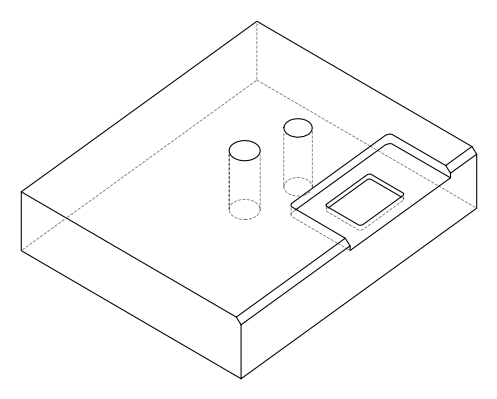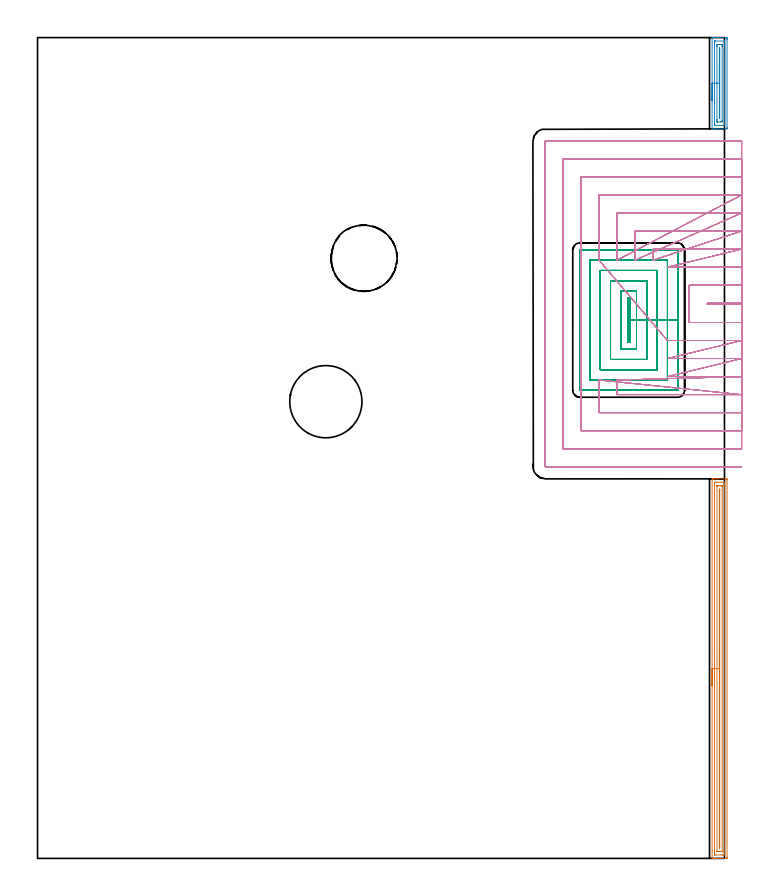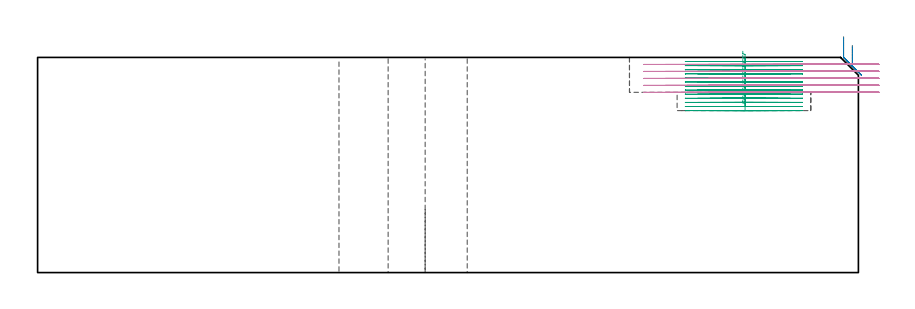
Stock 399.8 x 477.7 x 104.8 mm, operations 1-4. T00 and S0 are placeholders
(PLAN: 6 operations, 4 tool changes, 78.7 min)
(1 AREA_MILL | FG_CHAMFER_SURFACE | UGT0205_001 | 7.23 min | 8556 mm3)
(2 AREA_MILL_1 | FG_CHAMFER_SURFACE_1 | UGT0205_001 | 1.86 min | 2202 mm3)
(3 MILL_RECTANGULAR_POCKET | POCKET_RECTANGULAR_STRAIGHT | UGT0201_007 | Follow Part, ap 2, ae 75% | 26.83 min | 151058 mm3)
(4 MILL_SLOT | SLOT_PARTIAL_RECTANGULAR | UGT0201_103 | Follow Part, ap 3.5, ae 75% | 36.51 min | 286216 mm3)
(5 MILL_THROUGH_HOLE_FROM_SOLID_MATERIAL | STEP1HOLE_1 | UGT0201_018 | Circular | 5.79 min | 121981 mm3)
(6 INDEXABLE_INSERT_DRILL_THROUGH_HOLE_FROM_SOLID | STEP1HOLE | NXT0302_036 | 0.44 min | 145099 mm3)
(TOOL UGT0205_001 | Chamfer Mill 20 x 3 x 45 deg. | D20 FL50 Z2)
(TOOL UGT0201_007 | End Mill 8 mm | D8 FL19 Z4)
(TOOL UGT0201_103 | End Mill 14 mm | D14 FL19 Z2)
(TOOL UGT0201_018 | End mill 30 mm | D30 FL50 Z4)
(TOOL NXT0302_036 | Index. Insert Drill 42mm [880-D4200L50-05] | D42 PA176 FL210 Z2)
(OP 1 AREA_MILL)
G17 G21 G94 G90
T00 M6
G54
G17 G0 G90 X392.6 Y100.45 S1061 M3
G43 Z114.8 H0
G94 G1 Y100.488 Z113.928 F250.
Y100.602 Z113.063
Y100.791 Z112.212
Y101.053 Z111.38
Y101.387 Z110.574
Y101.79 Z109.8
Y102.259 Z109.064
Y102.79 Z108.372
Y103.379 Z107.729
Y104.022 Z107.14
Y104.714 Z106.608
Y105.45 Z106.14
Y106.224 Z105.737
Y107.03 Z105.403
Y107.862 Z105.141
Y108.714 Z104.952
Y109.578 Z104.838
Y110.45 Z104.8
Y220.734
X392.602 Y220.89 Z104.788
X392.747 Y220.898 Z104.645
X392.898 Y220.9 Z104.501
X393.223 Z104.176
X393.878 Z103.517
X395.083 Z102.314
X395.633 Z101.761
X400.625 Z96.773
X400.9 Y220.897 Z96.497
X401.292 Y220.89 Z96.105
X401.296 Y220.69 Z96.102
X401.299 Y220.287 Z96.101
Y0.613
X401.296 Y0.21 Z96.102
X401.292 Y0.01 Z96.105
X400.9 Y0. Z96.497
X395.633 Z101.761
X395.083 Z102.314
X394.756 Z102.64
X394.205 Z103.191
X393.878 Z103.517
X392.898 Z104.501
X392.747 Y0.002 Z104.645
X392.602 Y0.01 Z104.788
X392.6 Y0.166 Z104.8
Y110.45
X394.014 Z103.386
X394.015 Y218.361 Z103.385
X394.016 Y218.501 Z103.384
X394.021 Y218.869 Z103.379
X394.373 Y218.891 Z103.027
X394.756 Y218.896 Z102.644
X395.242 Y218.9 Z102.158
X399.631 Z97.769
X399.813 Y218.897 Z97.587
X399.843 Y218.895 Z97.557
X399.871 Y218.891 Z97.529
X399.879 Y218.854 Z97.521
X399.884 Y218.642 Z97.516
X399.885 Y218.501 Z97.515
X399.886 Y217.747 Z97.514
X399.885 Y2.539 Z97.515
X399.884 Y2.399 Z97.516
X399.879 Y2.031 Z97.521
X399.527 Y2.009 Z97.873
X399.144 Y2.004 Z98.256
X398.658 Y2. Z98.742
X394.269 Z103.131
X394.087 Y2.003 Z103.313
X394.057 Y2.005 Z103.343
X394.029 Y2.009 Z103.371
X394.021 Y2.046 Z103.379
X394.016 Y2.258 Z103.384
X394.015 Y2.399 Z103.385
X394.014 Y3.153 Z103.386
Y110.45
X395.428 Z101.972
X395.429 Y216.715 Z101.971
X395.431 Y216.819 Z101.969
X395.433 Y216.87 Z101.967
X395.435 Y216.888 Z101.965
X395.458 Y216.894 Z101.942
X395.633 Y216.897 Z101.767
X396.33 Y216.9 Z101.07
X397.207 Z100.193
X398.085 Z99.315
X398.267 Y216.897 Z99.133
X398.448 Y216.891 Z98.952
X398.465 Y216.889 Z98.935
X398.467 Y216.876 Z98.933
X398.47 Y216.84 Z98.93
X398.471 Y216.785 Z98.929
X398.472 Y216.715 Z98.928
X398.471 Y4.185 Z98.929
X398.469 Y4.081 Z98.931
X398.467 Y4.03 Z98.933
X398.465 Y4.012 Z98.935
X398.442 Y4.006 Z98.958
X398.267 Y4.003 Z99.133
X397.57 Y4. Z99.83
X396.693 Z100.707
X395.815 Z101.585
X395.633 Y4.003 Z101.767
X395.452 Y4.009 Z101.948
X395.435 Y4.011 Z101.965
X395.433 Y4.024 Z101.967
X395.43 Y4.06 Z101.97
X395.429 Y4.115 Z101.971
X395.428 Y4.185 Z101.972
Y110.45
X396.843 Z100.557
X396.844 Y214.591 Z100.556
X396.846 Y214.701 Z100.554
X396.854 Y214.89 Z100.546
X396.95 Y214.892 Z100.45
X397.046 Y214.89 Z100.354
X397.054 Y214.701 Z100.346
X397.056 Y214.592 Z100.344
X397.057 Y214.374 Z100.343
Y214.036
Y6.645
X397.056 Y6.309 Z100.344
X397.054 Y6.199 Z100.346
X397.046 Y6.01 Z100.354
X396.95 Y6.008 Z100.45
X396.854 Y6.01 Z100.546
X396.846 Y6.199 Z100.554
X396.844 Y6.308 Z100.556
X396.843 Y6.526 Z100.557
Y6.864
Y110.45
Y111.322 Z100.595
Y112.187 Z100.709
Y113.038 Z100.898
Y113.87 Z101.16
Y114.676 Z101.494
Y115.45 Z101.897
Y116.186 Z102.366
Y116.878 Z102.897
Y117.521 Z103.486
Y118.11 Z104.129
Y118.642 Z104.822
Y119.11 Z105.557
Y119.513 Z106.331
Y119.847 Z107.137
Y120.109 Z107.969
Y120.298 Z108.821
Y120.412 Z109.686
Y120.45 Z110.557
G0 Z114.8
M5
M2
(OP 2 AREA_MILL_1)
G17 G21 G94 G90
T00 M6
G54
G17 G0 G90 X392.6 Y441.15 S1061 M3
G43 Z114.8 H0
G94 G1 Y441.188 Z113.928 F250.
Y441.302 Z113.063
Y441.491 Z112.212
Y441.753 Z111.38
Y442.087 Z110.574
Y442.49 Z109.8
Y442.959 Z109.064
Y443.49 Z108.372
Y444.079 Z107.729
Y444.722 Z107.14
Y445.414 Z106.608
Y446.15 Z106.14
Y446.924 Z105.737
Y447.73 Z105.403
Y448.562 Z105.141
Y449.414 Z104.952
Y450.278 Z104.838
Y451.15 Z104.8
Y477.521
X392.602 Y477.69 Z104.788
X392.758 Y477.698 Z104.634
X392.921 Y477.7 Z104.479
X393.174 Z104.225
X393.878 Z103.517
X395.107 Z102.289
X395.633 Z101.761
X396.248 Z101.147
X400.637 Z96.76
X400.9 Y477.697 Z96.497
X401.292 Y477.69 Z96.105
X401.297 Y477.478 Z96.102
X401.3 Y477.074 Z96.1
Y476.667
X401.299 Y425.226 Z96.101
X401.297 Y424.822 Z96.102
X401.292 Y424.61 Z96.105
X400.9 Y424.6 Z96.497
X395.633 Z101.761
X394.23 Z103.167
X393.878 Z103.517
X392.921 Z104.479
X392.758 Y424.602 Z104.634
X392.602 Y424.61 Z104.789
X392.6 Y424.779 Z104.8
Y451.15
X394.014 Z103.386
Y475.286
X394.016 Y475.663 Z103.384
X394.018 Y475.685 Z103.382
X394.02 Y475.689 Z103.38
X394.034 Y475.693 Z103.366
X394.105 Y475.698 Z103.295
X394.214 Y475.699 Z103.186
X394.349 Y475.7 Z103.051
X399.616 Z97.784
X399.811 Y475.697 Z97.589
X399.845 Y475.695 Z97.555
X399.876 Y475.691 Z97.524
X399.879 Y475.646 Z97.521
X399.884 Y475.427 Z97.516
X399.885 Y475.286 Z97.515
X399.886 Y474.531 Z97.514
Y427.014
X399.884 Y426.637 Z97.516
X399.882 Y426.615 Z97.518
X399.88 Y426.611 Z97.52
X399.867 Y426.607 Z97.533
X399.795 Y426.602 Z97.605
X399.686 Y426.601 Z97.714
X399.551 Y426.6 Z97.849
X394.284 Z103.116
X394.089 Y426.603 Z103.311
X394.055 Y426.605 Z103.345
X394.024 Y426.609 Z103.376
X394.021 Y426.654 Z103.379
X394.016 Y426.873 Z103.384
X394.015 Y427.014 Z103.385
X394.014 Y427.769 Z103.386
Y451.15
X395.428 Z101.972
X395.429 Y472.604 Z101.971
X395.43 Y472.812 Z101.97
X395.436 Y473.498 Z101.964
X395.442 Y473.693 Z101.958
X396.511 Y473.7 Z100.889
X398.07 Y473.699 Z99.33
X398.267 Y473.695 Z99.133
X398.458 Y473.69 Z98.942
X398.465 Y473.498 Z98.935
X398.468 Y473.293 Z98.932
X398.471 Y472.604 Z98.929
X398.472 Y472.396 Z98.928
X398.471 Y429.696 Z98.929
X398.47 Y429.488 Z98.93
X398.465 Y428.802 Z98.935
X398.458 Y428.607 Z98.942
X397.389 Y428.6 Z100.011
X395.83 Y428.601 Z101.57
X395.633 Y428.605 Z101.767
X395.442 Y428.61 Z101.958
X395.435 Y428.802 Z101.965
X395.432 Y429.007 Z101.968
X395.429 Y429.696 Z101.971
X395.428 Y429.904 Z101.972
Y451.15
X396.843 Z100.557
Y471.372
X396.845 Y471.482 Z100.555
X396.85 Y471.69 Z100.55
X396.95 Y471.692 Z100.45
X397.05 Y471.69 Z100.35
X397.055 Y471.482 Z100.345
X397.057 Y471.373 Z100.343
Y430.928
X397.055 Y430.818 Z100.345
X397.05 Y430.61 Z100.35
X396.95 Y430.608 Z100.45
X396.85 Y430.61 Z100.55
X396.845 Y430.818 Z100.555
X396.843 Y430.927 Z100.557
Y451.15
Y452.022 Z100.595
Y452.887 Z100.709
Y453.738 Z100.898
Y454.57 Z101.16
Y455.376 Z101.494
Y456.15 Z101.897
Y456.886 Z102.366
Y457.578 Z102.897
Y458.221 Z103.486
Y458.81 Z104.129
Y459.342 Z104.822
Y459.81 Z105.557
Y460.213 Z106.331
Y460.547 Z107.137
Y460.809 Z107.969
Y460.998 Z108.821
Y461.112 Z109.686
Y461.15 Z110.557
G0 Z114.8
M5
M2
(OP 3 MILL_RECTANGULAR_POCKET)
G17 G21 G94 G90
T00 M6
G54
G17 G0 G90 X343.5 Y305.032 S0 M3
G43 Z114.8 H0
Z107.8
G94 G1 Y300.4 Z106.559 F250.
X344.6 Z106.264
Y313.3 Z102.808
Y326.2 F500.
X343.5
Y300.4
X344.6
Y313.3
X348.6
Y330.2
X339.5
Y296.4
X348.6
Y313.3
X354.6
Y336.2
X333.5
Y290.4
X354.6
Y313.3
X360.6
Y342.2
X327.5
Y284.4
X360.6
Y313.3
X366.6
Y348.2
X321.5
Y278.4
X366.6
Y313.3
X372.6
Y354.1
X372.595 Y354.155
X372.555 Y354.195
X372.5 Y354.2
X315.6
X315.545 Y354.195
X315.505 Y354.155
X315.5 Y354.1
Y272.5
X315.505 Y272.445
X315.545 Y272.405
X315.6 Y272.4
X372.5
X372.555 Y272.405
X372.595 Y272.445
X372.6 Y272.5
Y313.3
Y314.3
G0 X343.5 Y305.032 Z105.808
G1 Y300.4 Z104.567 F250.
X344.6 Z104.272
Y313.3 Z100.815
Y326.2 F500.
X343.5
Y300.4
X344.6
Y313.3
X348.6
Y330.2
X339.5
Y296.4
X348.6
Y313.3
X354.6
Y336.2
X333.5
Y290.4
X354.6
Y313.3
X360.6
Y342.2
X327.5
Y284.4
X360.6
Y313.3
X366.6
Y348.2
X321.5
Y278.4
X366.6
Y313.3
X372.6
Y354.1
X372.595 Y354.155
X372.555 Y354.195
X372.5 Y354.2
X315.6
X315.545 Y354.195
X315.505 Y354.155
X315.5 Y354.1
Y272.5
X315.505 Y272.445
X315.545 Y272.405
X315.6 Y272.4
X372.5
X372.555 Y272.405
X372.595 Y272.445
X372.6 Y272.5
Y313.3
Y314.3
G0 X343.5 Y305.032 Z103.815
G1 Y300.4 Z102.574 F250.
X344.6 Z102.28
Y313.3 Z98.823
Y326.2 F500.
X343.5
Y300.4
X344.6
Y313.3
X348.6
Y330.2
X339.5
Y296.4
X348.6
Y313.3
X354.6
Y336.2
X333.5
Y290.4
X354.6
Y313.3
X360.6
Y342.2
X327.5
Y284.4
X360.6
Y313.3
X366.6
Y348.2
X321.5
Y278.4
X366.6
Y313.3
X372.6
Y354.1
X372.595 Y354.155
X372.555 Y354.195
X372.5 Y354.2
X315.6
X315.545 Y354.195
X315.505 Y354.155
X315.5 Y354.1
Y272.5
X315.505 Y272.445
X315.545 Y272.405
X315.6 Y272.4
X372.5
X372.555 Y272.405
X372.595 Y272.445
X372.6 Y272.5
Y313.3
Y314.3
G0 X343.5 Y305.032 Z101.823
G1 Y300.4 Z100.582 F250.
X344.6 Z100.287
Y313.3 Z96.831
Y326.2 F500.
X343.5
Y300.4
X344.6
Y313.3
X348.6
Y330.2
X339.5
Y296.4
X348.6
Y313.3
X354.6
Y336.2
X333.5
Y290.4
X354.6
Y313.3
X360.6
Y342.2
X327.5
Y284.4
X360.6
Y313.3
X366.6
Y348.2
X321.5
Y278.4
X366.6
Y313.3
X372.6
Y354.1
X372.595 Y354.155
X372.555 Y354.195
X372.5 Y354.2
X315.6
X315.545 Y354.195
X315.505 Y354.155
X315.5 Y354.1
Y272.5
X315.505 Y272.445
X315.545 Y272.405
X315.6 Y272.4
X372.5
X372.555 Y272.405
X372.595 Y272.445
X372.6 Y272.5
Y313.3
Y314.3
G0 X343.5 Y305.032 Z99.831
G1 Y300.4 Z98.59 F250.
X344.6 Z98.295
Y313.3 Z94.838
Y326.2 F500.
X343.5
Y300.4
X344.6
Y313.3
X348.6
Y330.2
X339.5
Y296.4
X348.6
Y313.3
X354.6
Y336.2
X333.5
Y290.4
X354.6
Y313.3
X360.6
Y342.2
X327.5
Y284.4
X360.6
Y313.3
X366.6
Y348.2
X321.5
Y278.4
X366.6
Y313.3
X372.6
Y354.1
X372.595 Y354.155
X372.555 Y354.195
X372.5 Y354.2
X315.6
X315.545 Y354.195
X315.505 Y354.155
X315.5 Y354.1
Y272.5
X315.505 Y272.445
X315.545 Y272.405
X315.6 Y272.4
X372.5
X372.555 Y272.405
X372.595 Y272.445
X372.6 Y272.5
Y313.3
Y314.3
G0 X343.5 Y305.032 Z97.838
G1 Y300.4 Z96.597 F250.
X344.6 Z96.303
Y313.3 Z92.846
Y326.2 F500.
X343.5
Y300.4
X344.6
Y313.3
X348.6
Y330.2
X339.5
Y296.4
X348.6
Y313.3
X354.6
Y336.2
X333.5
Y290.4
X354.6
Y313.3
X360.6
Y342.2
X327.5
Y284.4
X360.6
Y313.3
X366.6
Y348.2
X321.5
Y278.4
X366.6
Y313.3
X372.6
Y354.1
X372.595 Y354.155
X372.555 Y354.195
X372.5 Y354.2
X315.6
X315.545 Y354.195
X315.505 Y354.155
X315.5 Y354.1
Y272.5
X315.505 Y272.445
X315.545 Y272.405
X315.6 Y272.4
X372.5
X372.555 Y272.405
X372.595 Y272.445
X372.6 Y272.5
Y313.3
Y314.3
G0 X343.5 Y305.032 Z95.846
G1 Y300.4 Z94.605 F250.
X344.6 Z94.31
Y313.3 Z90.854
Y326.2 F500.
X343.5
Y300.4
X344.6
Y313.3
X348.6
Y330.2
X339.5
Y296.4
X348.6
Y313.3
X354.6
Y336.2
X333.5
Y290.4
X354.6
Y313.3
X360.6
Y342.2
X327.5
Y284.4
X360.6
Y313.3
X366.6
Y348.2
X321.5
Y278.4
X366.6
Y313.3
X372.6
Y354.1
X372.595 Y354.155
X372.555 Y354.195
X372.5 Y354.2
X315.6
X315.545 Y354.195
X315.505 Y354.155
X315.5 Y354.1
Y272.5
X315.505 Y272.445
X315.545 Y272.405
X315.6 Y272.4
X372.5
X372.555 Y272.405
X372.595 Y272.445
X372.6 Y272.5
Y313.3
Y314.3
G0 X343.5 Y305.032 Z93.854
G1 Y300.4 Z92.613 F250.
X344.6 Z92.318
Y313.3 Z88.862
Y326.2 F500.
X343.5
Y300.4
X344.6
Y313.3
X348.6
Y330.2
X339.5
Y296.4
X348.6
Y313.3
X354.6
Y336.2
X333.5
Y290.4
X354.6
Y313.3
X360.6
Y342.2
X327.5
Y284.4
X360.6
Y313.3
X366.6
Y348.2
X321.5
Y278.4
X366.6
Y313.3
X372.6
Y354.1
X372.595 Y354.155
X372.555 Y354.195
X372.5 Y354.2
X315.6
X315.545 Y354.195
X315.505 Y354.155
X315.5 Y354.1
Y272.5
X315.505 Y272.445
X315.545 Y272.405
X315.6 Y272.4
X372.5
X372.555 Y272.405
X372.595 Y272.445
X372.6 Y272.5
Y313.3
Y314.3
G0 X343.5 Y305.032 Z91.862
G1 Y300.4 Z90.62 F250.
X344.6 Z90.326
Y313.3 Z86.869
Y326.2 F500.
X343.5
Y300.4
X344.6
Y313.3
X348.6
Y330.2
X339.5
Y296.4
X348.6
Y313.3
X354.6
Y336.2
X333.5
Y290.4
X354.6
Y313.3
X360.6
Y342.2
X327.5
Y284.4
X360.6
Y313.3
X366.6
Y348.2
X321.5
Y278.4
X366.6
Y313.3
X372.6
Y354.1
X372.595 Y354.155
X372.555 Y354.195
X372.5 Y354.2
X315.6
X315.545 Y354.195
X315.505 Y354.155
X315.5 Y354.1
Y272.5
X315.505 Y272.445
X315.545 Y272.405
X315.6 Y272.4
X372.5
X372.555 Y272.405
X372.595 Y272.445
X372.6 Y272.5
Y313.3
Y314.3
G0 X343.5 Y305.032 Z89.869
G1 Y300.4 Z88.628 F250.
X344.6 Z88.333
Y313.3 Z84.877
Y326.2 F500.
X343.5
Y300.4
X344.6
Y313.3
X348.6
Y330.2
X339.5
Y296.4
X348.6
Y313.3
X354.6
Y336.2
X333.5
Y290.4
X354.6
Y313.3
X360.6
Y342.2
X327.5
Y284.4
X360.6
Y313.3
X366.6
Y348.2
X321.5
Y278.4
X366.6
Y313.3
X372.6
Y354.1
X372.595 Y354.155
X372.555 Y354.195
X372.5 Y354.2
X315.6
X315.545 Y354.195
X315.505 Y354.155
X315.5 Y354.1
Y272.5
X315.505 Y272.445
X315.545 Y272.405
X315.6 Y272.4
X372.5
X372.555 Y272.405
X372.595 Y272.445
X372.6 Y272.5
Y313.3
Y314.3
G0 X343.5 Y305.032 Z87.877
G1 Y300.4 Z86.636 F250.
X344.6 Z86.341
Y313.3 Z82.885
Y326.2 F500.
X343.5
Y300.4
X344.6
Y313.3
X348.6
Y330.2
X339.5
Y296.4
X348.6
Y313.3
X354.6
Y336.2
X333.5
Y290.4
X354.6
Y313.3
X360.6
Y342.2
X327.5
Y284.4
X360.6
Y313.3
X366.6
Y348.2
X321.5
Y278.4
X366.6
Y313.3
X372.6
Y354.1
X372.595 Y354.155
X372.555 Y354.195
X372.5 Y354.2
X315.6
X315.545 Y354.195
X315.505 Y354.155
X315.5 Y354.1
Y272.5
X315.505 Y272.445
X315.545 Y272.405
X315.6 Y272.4
X372.5
X372.555 Y272.405
X372.595 Y272.445
X372.6 Y272.5
Y313.3
Y314.3
G0 X343.5 Y305.032 Z85.885
G1 Y300.4 Z84.644 F250.
X344.6 Z84.349
Y313.3 Z80.892
Y326.2 F500.
X343.5
Y300.4
X344.6
Y313.3
X348.6
Y330.2
X339.5
Y296.4
X348.6
Y313.3
X354.6
Y336.2
X333.5
Y290.4
X354.6
Y313.3
X360.6
Y342.2
X327.5
Y284.4
X360.6
Y313.3
X366.6
Y348.2
X321.5
Y278.4
X366.6
Y313.3
X372.6
Y354.1
X372.595 Y354.155
X372.555 Y354.195
X372.5 Y354.2
X315.6
X315.545 Y354.195
X315.505 Y354.155
X315.5 Y354.1
Y272.5
X315.505 Y272.445
X315.545 Y272.405
X315.6 Y272.4
X372.5
X372.555 Y272.405
X372.595 Y272.445
X372.6 Y272.5
Y313.3
Y314.3
G0 X343.5 Y305.032 Z83.892
G1 Y300.4 Z82.651 F250.
X344.6 Z82.357
Y313.3 Z78.9
Y326.2 F500.
X343.5
Y300.4
X344.6
Y313.3
X348.6
Y330.2
X339.5
Y296.4
X348.6
Y313.3
X354.6
Y336.2
X333.5
Y290.4
X354.6
Y313.3
X360.6
Y342.2
X327.5
Y284.4
X360.6
Y313.3
X366.6
Y348.2
X321.5
Y278.4
X366.6
Y313.3
X372.6
Y354.1
X372.595 Y354.155
X372.555 Y354.195
X372.5 Y354.2
X315.6
X315.545 Y354.195
X315.505 Y354.155
X315.5 Y354.1
Y272.5
X315.505 Y272.445
X315.545 Y272.405
X315.6 Y272.4
X372.5
X372.555 Y272.405
X372.595 Y272.445
X372.6 Y272.5
Y313.3
Y314.3
G0 Z114.8
M5
M2
(OP 4 MILL_SLOT)
G17 G21 G94 G90
T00 M6
G54
G17 G0 G90 X409.8 Y323.1 S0 M3
G43 Z114.8 H0
Z101.4
G94 G1 X406.8 F250.
X389.8 F500.
Y322.4
X406.8
X409.8 F250.
Y333.6
X406.8
X379.3 F500.
Y311.9
X406.8
X409.8 F250.
Y344.1
X406.8
X369.6 F500.
X366.6 F250.
X409.8 Y354.6 F500.
X406.8 F250.
X358.3 F500.
Y351.2
Y348.2 F250.
X409.8 Y365.1 F500.
X406.8 F250.
X347.8 F500.
Y351.2
Y348.2 F250.
X409.8 Y375.6 F500.
X406.8 F250.
X337.3 F500.
Y351.2
Y348.2 F250.
X409.8 Y386.1 F500.
X406.8 F250.
X326.8 F500.
Y351.2
Y348.2 F250.
X366.6 Y301.4 F500.
X369.6 F250.
X406.8 F500.
X409.8 F250.
X366.6 Y290.9 F500.
X369.6 F250.
X406.8 F500.
X409.8 F250.
X366.6 Y280.4 F500.
X369.6 F250.
X406.8 F500.
X409.8 F250.
X337.3 Y278.4 F500.
Y275.4 F250.
Y269.9 F500.
X406.8
X409.8 F250.
X326.8 Y278.4 F500.
Y275.4 F250.
Y259.4 F500.
X406.8
X409.8 F250.
Y396.6
X406.8
X316.3 F500.
Y248.9
X406.8
X409.8 F250.
Y407.1
X406.8
X305.8 F500.
Y238.4
X406.8
X409.8 F250.
Y417.6
X406.8
X295.8 F500.
G3 X295.3 Y417.1 R0.5
G1 Y228.4
G3 X295.8 Y227.9 R0.5
G1 X406.8
X409.8 F250.
G0 Y323.1 Z98.
G1 X406.8
X389.8 F500.
Y322.4
X406.8
X409.8 F250.
Y333.6
X406.8
X379.3 F500.
Y311.9
X406.8
X409.8 F250.
Y344.1
X406.8
X369.6 F500.
X366.6 F250.
X409.8 Y354.6 F500.
X406.8 F250.
X358.3 F500.
Y351.2
Y348.2 F250.
X409.8 Y365.1 F500.
X406.8 F250.
X347.8 F500.
Y351.2
Y348.2 F250.
X409.8 Y375.6 F500.
X406.8 F250.
X337.3 F500.
Y351.2
Y348.2 F250.
X409.8 Y386.1 F500.
X406.8 F250.
X326.8 F500.
Y351.2
Y348.2 F250.
X366.6 Y301.4 F500.
X369.6 F250.
X406.8 F500.
X409.8 F250.
X366.6 Y290.9 F500.
X369.6 F250.
X406.8 F500.
X409.8 F250.
X366.6 Y280.4 F500.
X369.6 F250.
X406.8 F500.
X409.8 F250.
X337.3 Y278.4 F500.
Y275.4 F250.
Y269.9 F500.
X406.8
X409.8 F250.
X326.8 Y278.4 F500.
Y275.4 F250.
Y259.4 F500.
X406.8
X409.8 F250.
Y396.6
X406.8
X316.3 F500.
Y248.9
X406.8
X409.8 F250.
Y407.1
X406.8
X305.8 F500.
Y238.4
X406.8
X409.8 F250.
Y417.6
X406.8
X295.8 F500.
G3 X295.3 Y417.1 R0.5
G1 Y228.4
G3 X295.8 Y227.9 R0.5
G1 X406.8
X409.8 F250.
G0 Y323.1 Z94.6
G1 X406.8
X389.8 F500.
Y322.4
X406.8
X409.8 F250.
Y333.6
X406.8
X379.3 F500.
Y311.9
X406.8
X409.8 F250.
Y344.1
X406.8
X369.6 F500.
X366.6 F250.
X409.8 Y354.6 F500.
X406.8 F250.
X358.3 F500.
Y351.2
Y348.2 F250.
X409.8 Y365.1 F500.
X406.8 F250.
X347.8 F500.
Y351.2
Y348.2 F250.
X409.8 Y375.6 F500.
X406.8 F250.
X337.3 F500.
Y351.2
Y348.2 F250.
X409.8 Y386.1 F500.
X406.8 F250.
X326.8 F500.
Y351.2
Y348.2 F250.
X366.6 Y301.4 F500.
X369.6 F250.
X406.8 F500.
X409.8 F250.
X366.6 Y290.9 F500.
X369.6 F250.
X406.8 F500.
X409.8 F250.
X366.6 Y280.4 F500.
X369.6 F250.
X406.8 F500.
X409.8 F250.
X337.3 Y278.4 F500.
Y275.4 F250.
Y269.9 F500.
X406.8
X409.8 F250.
X326.8 Y278.4 F500.
Y275.4 F250.
Y259.4 F500.
X406.8
X409.8 F250.
Y396.6
X406.8
X316.3 F500.
Y248.9
X406.8
X409.8 F250.
Y407.1
X406.8
X305.8 F500.
Y238.4
X406.8
X409.8 F250.
Y417.6
X406.8
X295.8 F500.
G3 X295.3 Y417.1 R0.5
G1 Y228.4
G3 X295.8 Y227.9 R0.5
G1 X406.8
X409.8 F250.
G0 Y323.1 Z91.2
G1 X406.8
X389.8 F500.
Y322.4
X406.8
X409.8 F250.
Y333.6
X406.8
X379.3 F500.
Y311.9
X406.8
X409.8 F250.
Y344.1
X406.8
X369.6 F500.
X366.6 F250.
X409.8 Y354.6 F500.
X406.8 F250.
X358.3 F500.
Y351.2
Y348.2 F250.
X409.8 Y365.1 F500.
X406.8 F250.
X347.8 F500.
Y351.2
Y348.2 F250.
X409.8 Y375.6 F500.
X406.8 F250.
X337.3 F500.
Y351.2
Y348.2 F250.
X409.8 Y386.1 F500.
X406.8 F250.
X326.8 F500.
Y351.2
Y348.2 F250.
X366.6 Y301.4 F500.
X369.6 F250.
X406.8 F500.
X409.8 F250.
X366.6 Y290.9 F500.
X369.6 F250.
X406.8 F500.
X409.8 F250.
X366.6 Y280.4 F500.
X369.6 F250.
X406.8 F500.
X409.8 F250.
X337.3 Y278.4 F500.
Y275.4 F250.
Y269.9 F500.
X406.8
X409.8 F250.
X326.8 Y278.4 F500.
Y275.4 F250.
Y259.4 F500.
X406.8
X409.8 F250.
Y396.6
X406.8
X316.3 F500.
Y248.9
X406.8
X409.8 F250.
Y407.1
X406.8
X305.8 F500.
Y238.4
X406.8
X409.8 F250.
Y417.6
X406.8
X295.8 F500.
G3 X295.3 Y417.1 R0.5
G1 Y228.4
G3 X295.8 Y227.9 R0.5
G1 X406.8
X409.8 F250.
G0 Y323.1 Z87.8
G1 X406.8
X389.8 F500.
Y322.4
X406.8
X409.8 F250.
Y333.6
X406.8
X379.3 F500.
Y311.9
X406.8
X409.8 F250.
Y344.1
X406.8
X369.6 F500.
X366.6 F250.
X409.8 Y354.6 F500.
X406.8 F250.
X358.3 F500.
Y351.2
Y348.2 F250.
X409.8 Y365.1 F500.
X406.8 F250.
X347.8 F500.
Y351.2
Y348.2 F250.
X409.8 Y375.6 F500.
X406.8 F250.
X337.3 F500.
Y351.2
Y348.2 F250.
X409.8 Y386.1 F500.
X406.8 F250.
X326.8 F500.
Y351.2
Y348.2 F250.
X366.6 Y301.4 F500.
X369.6 F250.
X406.8 F500.
X409.8 F250.
X366.6 Y290.9 F500.
X369.6 F250.
X406.8 F500.
X409.8 F250.
X366.6 Y280.4 F500.
X369.6 F250.
X406.8 F500.
X409.8 F250.
X337.3 Y278.4 F500.
Y275.4 F250.
Y269.9 F500.
X406.8
X409.8 F250.
X326.8 Y278.4 F500.
Y275.4 F250.
Y259.4 F500.
X406.8
X409.8 F250.
Y396.6
X406.8
X316.3 F500.
Y248.9
X406.8
X409.8 F250.
Y407.1
X406.8
X305.8 F500.
Y238.4
X406.8
X409.8 F250.
Y417.6
X406.8
X295.8 F500.
G3 X295.3 Y417.1 R0.5
G1 Y228.4
G3 X295.8 Y227.9 R0.5
G1 X406.8
X409.8 F250.
G0 Z114.8
M5
M2
